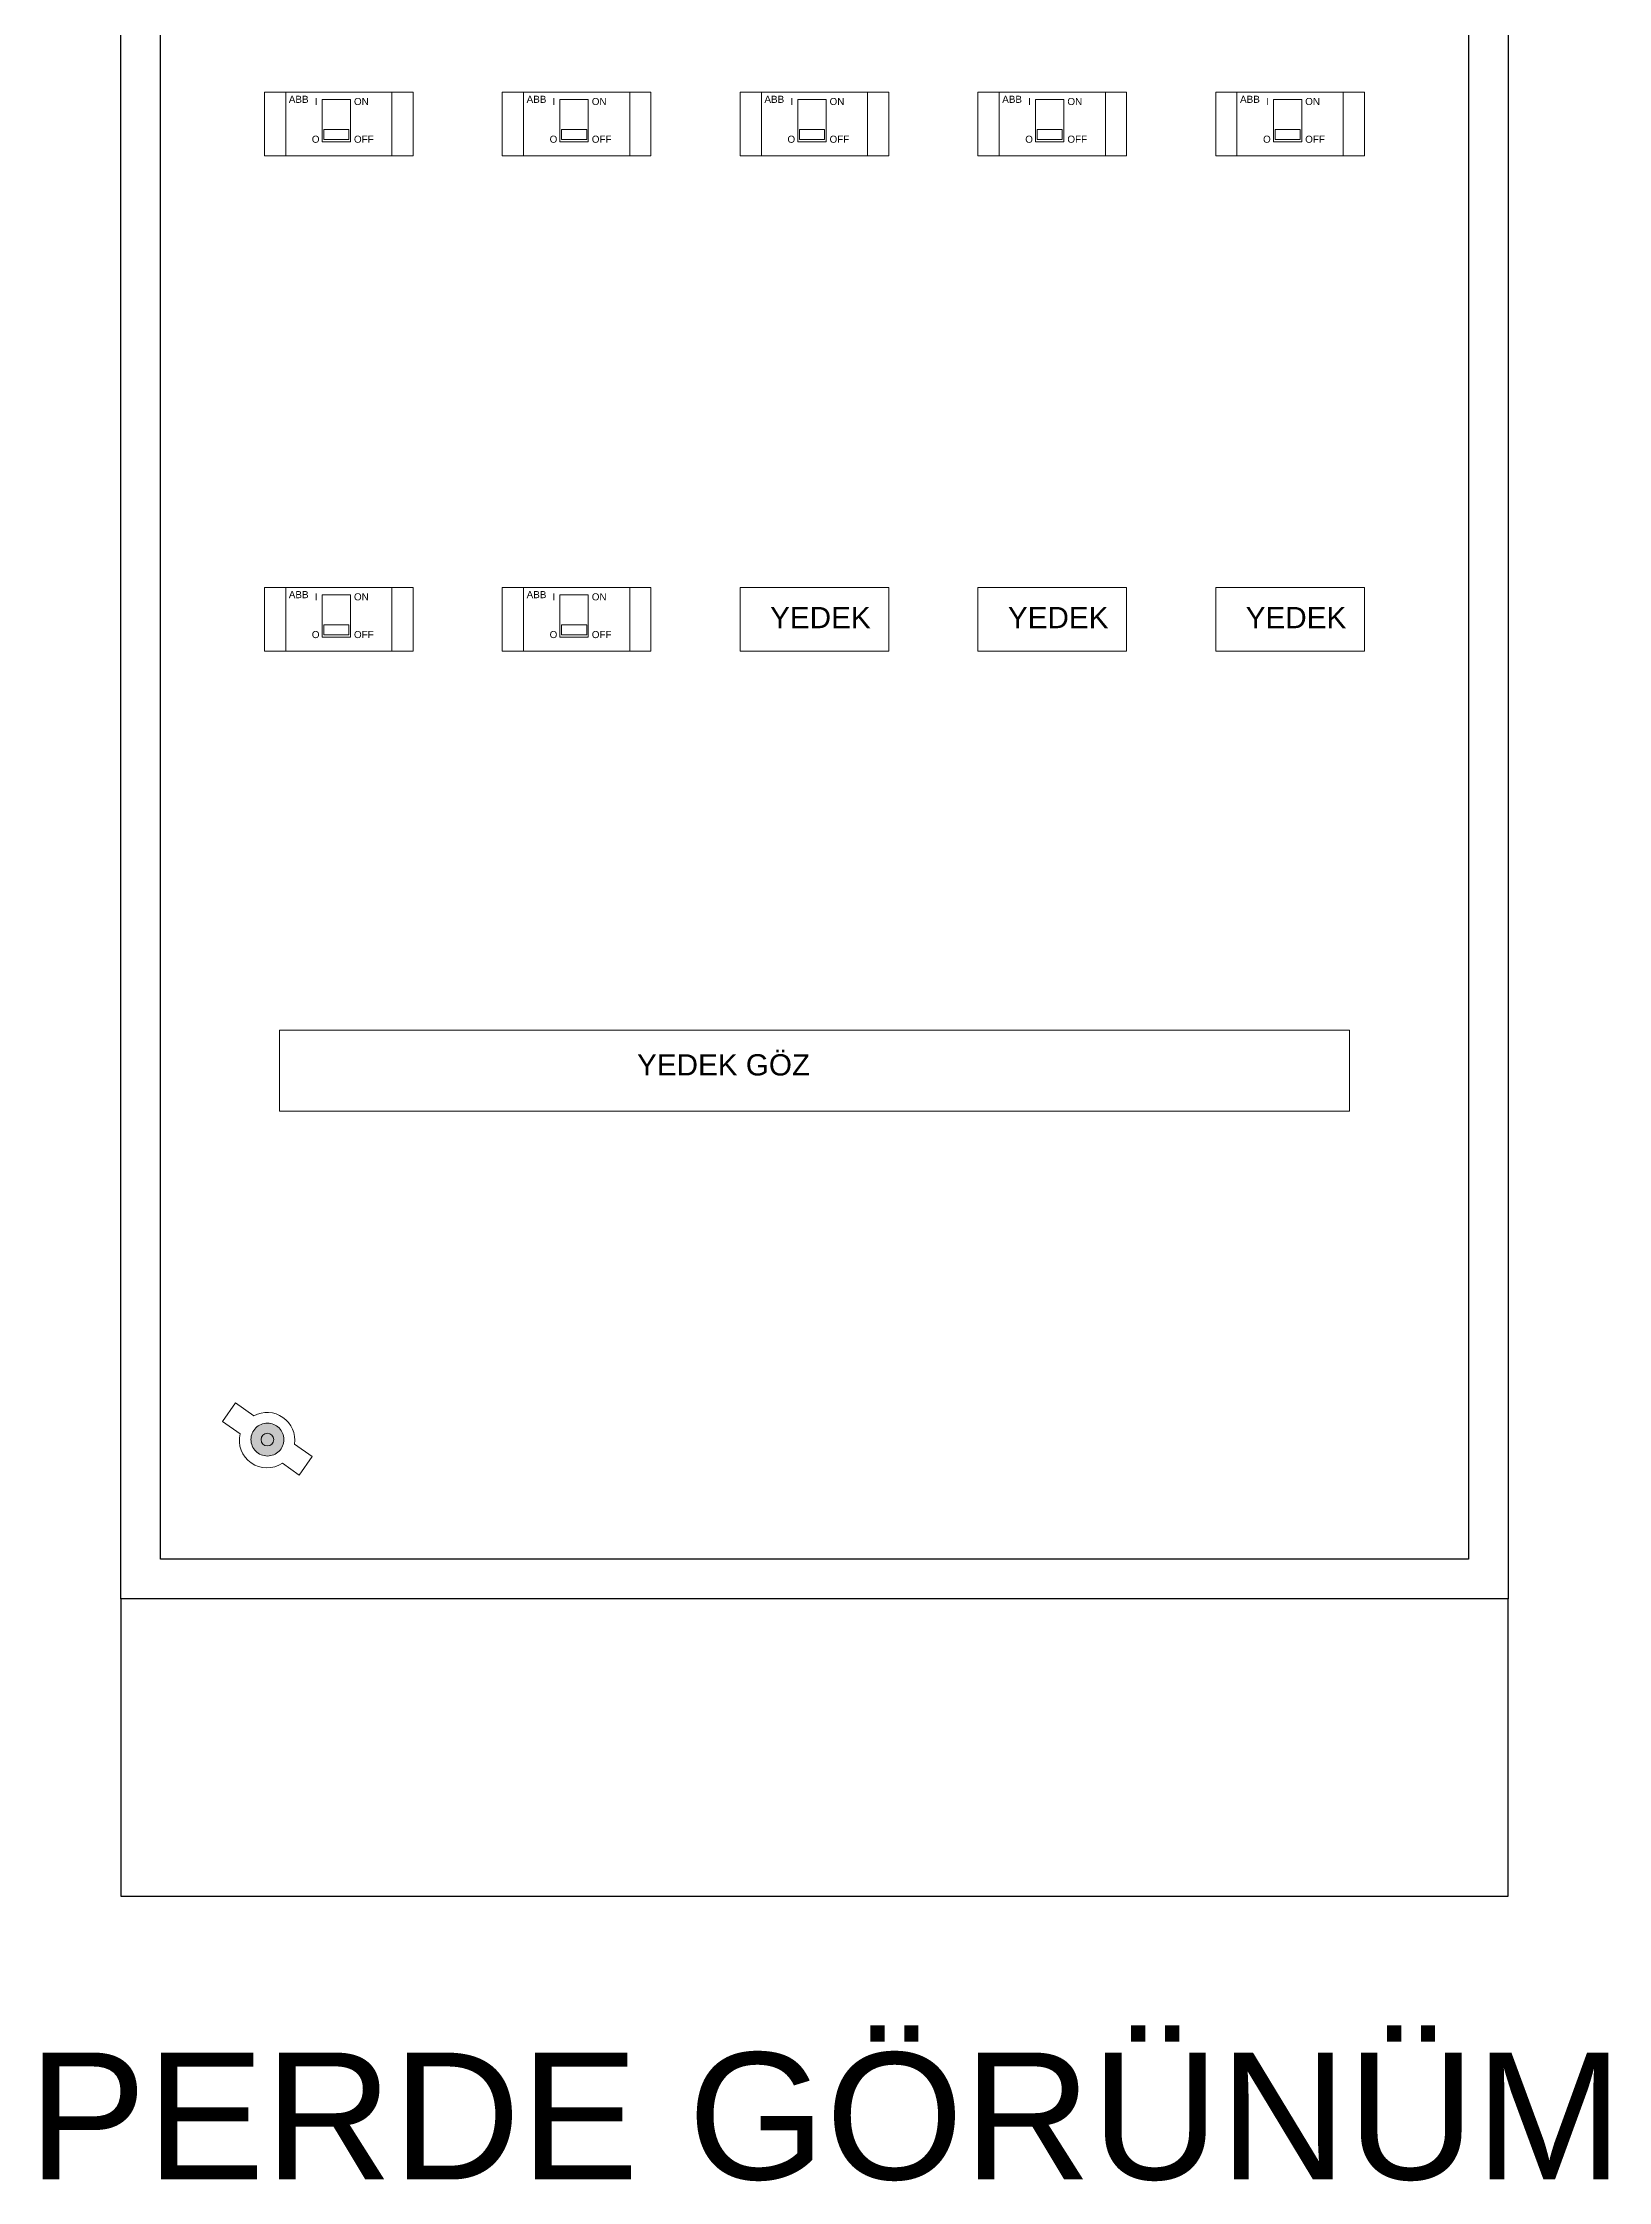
# Model space of a CAD drawing. Header units: millimetres. Extents: x 2046 to 14753, y 2361 to 29276.
# Drawn here: x 10179.1 to 10258.1, y 2987.6 to 3095.5 of the extents above; entities that cross this region are included whole.
import ezdxf

# ---------------------------------------------------------------- set-up
doc = ezdxf.new("R2010")
doc.units = ezdxf.units.MM
doc.linetypes.add('ACAD_ISO02W100', pattern=[15, 12, -3])
doc.linetypes.add('DOT', pattern=[6.35, 0, -6.35])
for name, color, linetype in [('HAT', 3, 'Continuous'), ('Layer 1', 7, 'Continuous'), ('PLOTRAHMEN', 1, 'Continuous')]:
    doc.layers.add(name, color=color, linetype=linetype)
doc.styles.get("Standard").update_dxf_attribs({"font": 'arial.ttf'})

msp = doc.modelspace()

# ---------------------------------------------------------------- hatches: boundary and pattern name
at = {"layer": 'Layer 1', "linetype": 'ACAD_ISO02W100', "lineweight": 9, "ltscale": 200}
h = msp.add_hatch(color=7, dxfattribs=at)
h.set_gradient(color1=(255, 255, 255), color2=(217, 217, 217), one_color=1, tint=0.85, name='CURVED')
h.paths.add_polyline_path([(10191.222, 3025.002, 1), (10189.561, 3025.002, 1)])

# ---------------------------------------------------------------- linework, layer by layer
at = {"lineweight": 9}
for p, q in [((10197.745, 3093), (10190.245, 3093)), ((10190.245, 3093), (10190.245, 3089.785)), ((10191.316, 3089.785), (10191.316, 3093)), ((10192.245, 3093), (10195.745, 3093)), ((10193.152, 3092.642), (10193.152, 3090.5)), ((10193.152, 3092.642), (10194.581, 3092.642)), ((10194.581, 3090.5), (10194.581, 3092.642)), ((10195.745, 3093), (10195.745, 3093)), ((10196.674, 3089.785), (10196.674, 3093)), ((10197.745, 3089.785), (10197.745, 3093)), ((10209.745, 3093), (10202.245, 3093)), ((10202.245, 3093), (10202.245, 3089.785)), ((10203.316, 3089.785), (10203.316, 3093)), ((10204.245, 3093), (10207.745, 3093)), ((10205.152, 3092.642), (10205.152, 3090.5)), ((10205.152, 3092.642), (10206.581, 3092.642)), ((10206.581, 3090.5), (10206.581, 3092.642)), ((10207.745, 3093), (10207.745, 3093)), ((10208.674, 3089.785), (10208.674, 3093)), ((10209.745, 3089.785), (10209.745, 3093)), ((10221.745, 3093), (10214.245, 3093)), ((10214.245, 3093), (10214.245, 3089.785)), ((10215.316, 3089.785), (10215.316, 3093)), ((10216.245, 3093), (10219.745, 3093)), ((10217.152, 3092.642), (10217.152, 3090.5)), ((10217.152, 3092.642), (10218.581, 3092.642)), ((10218.581, 3090.5), (10218.581, 3092.642)), ((10219.745, 3093), (10219.745, 3093)), ((10220.674, 3089.785), (10220.674, 3093)), ((10221.745, 3089.785), (10221.745, 3093)), ((10233.745, 3093), (10226.245, 3093)), ((10226.245, 3093), (10226.245, 3089.785)), ((10227.316, 3089.785), (10227.316, 3093)), ((10228.245, 3093), (10231.745, 3093)), ((10229.152, 3092.642), (10229.152, 3090.5)), ((10229.152, 3092.642), (10230.581, 3092.642)), ((10230.581, 3090.5), (10230.581, 3092.642)), ((10231.745, 3093), (10231.745, 3093)), ((10232.674, 3089.785), (10232.674, 3093)), ((10233.745, 3089.785), (10233.745, 3093)), ((10245.745, 3093), (10238.245, 3093)), ((10238.245, 3093), (10238.245, 3089.785)), ((10239.316, 3089.785), (10239.316, 3093)), ((10240.245, 3093), (10243.745, 3093)), ((10241.152, 3092.642), (10241.152, 3090.5)), ((10241.152, 3092.642), (10242.581, 3092.642)), ((10242.581, 3090.5), (10242.581, 3092.642)), ((10243.745, 3093), (10243.745, 3093)), ((10244.674, 3089.785), (10244.674, 3093)), ((10245.745, 3089.785), (10245.745, 3093)), ((10193.152, 3090.5), (10194.581, 3090.5)), ((10205.152, 3090.5), (10206.581, 3090.5)), ((10217.152, 3090.5), (10218.581, 3090.5)), ((10229.152, 3090.5), (10230.581, 3090.5)), ((10241.152, 3090.5), (10242.581, 3090.5)), ((10190.245, 3089.785), (10197.745, 3089.785)), ((10191.316, 3089.785), (10196.674, 3089.785)), ((10192.245, 3089.785), (10195.745, 3089.785)), ((10202.245, 3089.785), (10209.745, 3089.785)), ((10203.316, 3089.785), (10208.674, 3089.785)), ((10204.245, 3089.785), (10207.745, 3089.785)), ((10214.245, 3089.785), (10221.745, 3089.785)), ((10215.316, 3089.785), (10220.674, 3089.785)), ((10216.245, 3089.785), (10219.745, 3089.785)), ((10226.245, 3089.785), (10233.745, 3089.785)), ((10227.316, 3089.785), (10232.674, 3089.785)), ((10228.245, 3089.785), (10231.745, 3089.785)), ((10238.245, 3089.785), (10245.745, 3089.785)), ((10239.316, 3089.785), (10244.674, 3089.785)), ((10240.245, 3089.785), (10243.745, 3089.785)), ((10197.745, 3068), (10190.245, 3068)), ((10190.245, 3068), (10190.245, 3064.785)), ((10191.316, 3064.785), (10191.316, 3068)), ((10192.245, 3068), (10195.745, 3068)), ((10193.152, 3067.642), (10193.152, 3065.5)), ((10193.152, 3067.642), (10194.581, 3067.642)), ((10194.581, 3065.5), (10194.581, 3067.642)), ((10195.745, 3068), (10195.745, 3068)), ((10196.674, 3064.785), (10196.674, 3068)), ((10197.745, 3064.785), (10197.745, 3068)), ((10209.745, 3068), (10202.245, 3068)), ((10202.245, 3068), (10202.245, 3064.785)), ((10203.316, 3064.785), (10203.316, 3068)), ((10204.245, 3068), (10207.745, 3068)), ((10205.152, 3067.642), (10205.152, 3065.5)), ((10205.152, 3067.642), (10206.581, 3067.642)), ((10206.581, 3065.5), (10206.581, 3067.642)), ((10207.745, 3068), (10207.745, 3068)), ((10208.674, 3064.785), (10208.674, 3068)), ((10209.745, 3064.785), (10209.745, 3068)), ((10221.745, 3068), (10214.245, 3068)), ((10214.245, 3068), (10214.245, 3064.785)), ((10221.745, 3064.785), (10221.745, 3068)), ((10233.745, 3068), (10226.245, 3068)), ((10226.245, 3068), (10226.245, 3064.785)), ((10233.745, 3064.785), (10233.745, 3068)), ((10245.745, 3068), (10238.245, 3068)), ((10238.245, 3068), (10238.245, 3064.785)), ((10245.745, 3064.785), (10245.745, 3068)), ((10193.152, 3065.5), (10194.581, 3065.5)), ((10205.152, 3065.5), (10206.581, 3065.5)), ((10190.245, 3064.785), (10197.745, 3064.785)), ((10191.316, 3064.785), (10196.674, 3064.785)), ((10192.245, 3064.785), (10195.745, 3064.785)), ((10202.245, 3064.785), (10209.745, 3064.785)), ((10203.316, 3064.785), (10208.674, 3064.785)), ((10204.245, 3064.785), (10207.745, 3064.785)), ((10214.245, 3064.785), (10221.745, 3064.785)), ((10216.245, 3064.785), (10219.745, 3064.785)), ((10226.245, 3064.785), (10233.745, 3064.785)), ((10228.245, 3064.785), (10231.745, 3064.785)), ((10238.245, 3064.785), (10245.745, 3064.785)), ((10240.245, 3064.785), (10243.745, 3064.785)), ((10190.995, 3045.668), (10190.995, 3041.577)), ((10244.995, 3045.668), (10190.995, 3045.668)), ((10244.995, 3045.668), (10244.995, 3041.577)), ((10190.995, 3041.577), (10244.995, 3041.577))]:
    msp.add_line(p, q, dxfattribs=at)
at = {"color": 7, "lineweight": 9}
for p, q in [((10188.122, 3025.914), (10188.778, 3026.854)), ((10188.778, 3026.854), (10189.708, 3026.206)), ((10189.009, 3025.295), (10188.122, 3025.914)), ((10191.757, 3024.777), (10192.656, 3024.15)), ((10192, 3023.209), (10191.145, 3023.806)), ((10192.656, 3024.15), (10192, 3023.209))]:
    msp.add_line(p, q, dxfattribs=at)
at = {"lineweight": 9}
for points in [[(10194.501, 3091.127), (10193.236, 3091.127), (10193.236, 3090.609), (10194.501, 3090.609)], [(10206.501, 3091.127), (10205.236, 3091.127), (10205.236, 3090.609), (10206.501, 3090.609)], [(10218.501, 3091.127), (10217.236, 3091.127), (10217.236, 3090.609), (10218.501, 3090.609)], [(10230.501, 3091.127), (10229.236, 3091.127), (10229.236, 3090.609), (10230.501, 3090.609)], [(10242.501, 3091.127), (10241.236, 3091.127), (10241.236, 3090.609), (10242.501, 3090.609)], [(10194.501, 3066.127), (10193.236, 3066.127), (10193.236, 3065.609), (10194.501, 3065.609)], [(10206.501, 3066.127), (10205.236, 3066.127), (10205.236, 3065.609), (10206.501, 3065.609)]]:
    msp.add_lwpolyline(points, close=True, dxfattribs=at)
at = {"color": 7, "lineweight": 9}
for start, end in [(351.97476, 118.24428), (166.6595, 303.55955)]:
    msp.add_arc((10190.371, 3024.972), 1.4, start, end, dxfattribs=at)
at = {"layer": 'HAT', "color": 1}
for points in [[(10182.995, 3196.963), (10252.995, 3196.963), (10252.995, 3016.963), (10182.995, 3016.963)], [(10184.995, 3194.963), (10250.995, 3194.963), (10250.995, 3018.963), (10184.995, 3018.963)]]:
    msp.add_lwpolyline(points, close=True, dxfattribs=at)
msp.add_lwpolyline([(10182.995, 3016.963), (10182.995, 3001.963), (10252.995, 3001.963), (10252.995, 3016.963)], dxfattribs=at)
at = {"layer": 'Layer 1', "color": 7, "linetype": 'ACAD_ISO02W100', "lineweight": 9, "ltscale": 200}
msp.add_circle((10190.391, 3025.002), 0.83, dxfattribs=at)
at = {"layer": 'Layer 1', "color": 7, "linetype": 'ByBlock', "lineweight": 9, "ltscale": 200}
msp.add_circle((10190.391, 3025.002), 0.322, dxfattribs=at)

# ---------------------------------------------------------------- texts
at = {"lineweight": 9, "attachment_point": 1}
for s, insert, char_height, width in [('{\\fArial|b0|i0|c162|p34;ABB}', (10191.471, 3092.824), 0.35714, 0.95345), ('{\\fArial|b0|i0|c162|p34;I}', (10192.779, 3092.714), 0.35714, 0.23387), ('{\\fArial|b0|i0|c162|p34;ON}', (10194.758, 3092.714), 0.35714, 0.95345), ('{\\fArial|b0|i0|c162|p34;ABB}', (10203.471, 3092.824), 0.35714, 0.95345), ('{\\fArial|b0|i0|c162|p34;I}', (10204.779, 3092.714), 0.35714, 0.23387), ('{\\fArial|b0|i0|c162|p34;ON}', (10206.758, 3092.714), 0.35714, 0.95345), ('{\\fArial|b0|i0|c162|p34;ABB}', (10215.471, 3092.824), 0.35714, 0.95345), ('{\\fArial|b0|i0|c162|p34;I}', (10216.779, 3092.714), 0.35714, 0.23387), ('{\\fArial|b0|i0|c162|p34;ON}', (10218.758, 3092.714), 0.35714, 0.95345), ('{\\fArial|b0|i0|c162|p34;ABB}', (10227.471, 3092.824), 0.35714, 0.95345), ('{\\fArial|b0|i0|c162|p34;I}', (10228.779, 3092.714), 0.35714, 0.23387), ('{\\fArial|b0|i0|c162|p34;ON}', (10230.758, 3092.714), 0.35714, 0.95345), ('{\\fArial|b0|i0|c162|p34;ABB}', (10239.471, 3092.824), 0.35714, 0.95345), ('{\\fArial|b0|i0|c162|p34;I}', (10240.779, 3092.714), 0.35714, 0.23387), ('{\\fArial|b0|i0|c162|p34;ON}', (10242.758, 3092.714), 0.35714, 0.95345), ('{\\fArial|b0|i0|c162|p34;O}', (10192.632, 3090.809), 0.35714, 0.23387), ('{\\fArial|b0|i0|c162|p34;OFF}', (10194.758, 3090.809), 0.35714, 0.95345), ('{\\fArial|b0|i0|c162|p34;O}', (10204.632, 3090.809), 0.35714, 0.23387), ('{\\fArial|b0|i0|c162|p34;OFF}', (10206.758, 3090.809), 0.35714, 0.95345), ('{\\fArial|b0|i0|c162|p34;O}', (10216.632, 3090.809), 0.35714, 0.23387), ('{\\fArial|b0|i0|c162|p34;OFF}', (10218.758, 3090.809), 0.35714, 0.95345), ('{\\fArial|b0|i0|c162|p34;O}', (10228.632, 3090.809), 0.35714, 0.23387), ('{\\fArial|b0|i0|c162|p34;OFF}', (10230.758, 3090.809), 0.35714, 0.95345), ('{\\fArial|b0|i0|c162|p34;O}', (10240.632, 3090.809), 0.35714, 0.23387), ('{\\fArial|b0|i0|c162|p34;OFF}', (10242.758, 3090.809), 0.35714, 0.95345), ('{\\fArial|b0|i0|c162|p34;ABB}', (10191.471, 3067.824), 0.35714, 0.95345), ('{\\fArial|b0|i0|c162|p34;I}', (10192.779, 3067.714), 0.35714, 0.23387), ('{\\fArial|b0|i0|c162|p34;ON}', (10194.758, 3067.714), 0.35714, 0.95345), ('{\\fArial|b0|i0|c162|p34;ABB}', (10203.471, 3067.824), 0.35714, 0.95345), ('{\\fArial|b0|i0|c162|p34;I}', (10204.779, 3067.714), 0.35714, 0.23387), ('{\\fArial|b0|i0|c162|p34;ON}', (10206.758, 3067.714), 0.35714, 0.95345), ('YEDEK', (10215.757, 3067.023), 1.0714, 0.95345), ('YEDEK', (10227.757, 3067.023), 1.0714, 0.95345), ('YEDEK', (10239.757, 3067.023), 1.0714, 0.95345), ('{\\fArial|b0|i0|c162|p34;O}', (10192.632, 3065.809), 0.35714, 0.23387), ('{\\fArial|b0|i0|c162|p34;OFF}', (10194.758, 3065.809), 0.35714, 0.95345), ('{\\fArial|b0|i0|c162|p34;O}', (10204.632, 3065.809), 0.35714, 0.23387), ('{\\fArial|b0|i0|c162|p34;OFF}', (10206.758, 3065.809), 0.35714, 0.95345), ('YEDEK GÖZ', (10209.043, 3044.449), 1.0714, 42.89843)]:
    msp.add_mtext(s, dxfattribs=dict(at, insert=insert, char_height=char_height, width=width))
at = {"layer": 'PLOTRAHMEN', "linetype": 'DOT', "insert": (10178.322, 2994.06), "char_height": 6.4, "attachment_point": 1}
msp.add_mtext_dynamic_manual_height_columns('PERDE GÖRÜNÜM', width=93.5237, gutter_width=10, heights=[0], dxfattribs=at)

doc.saveas('drawing.dxf')
